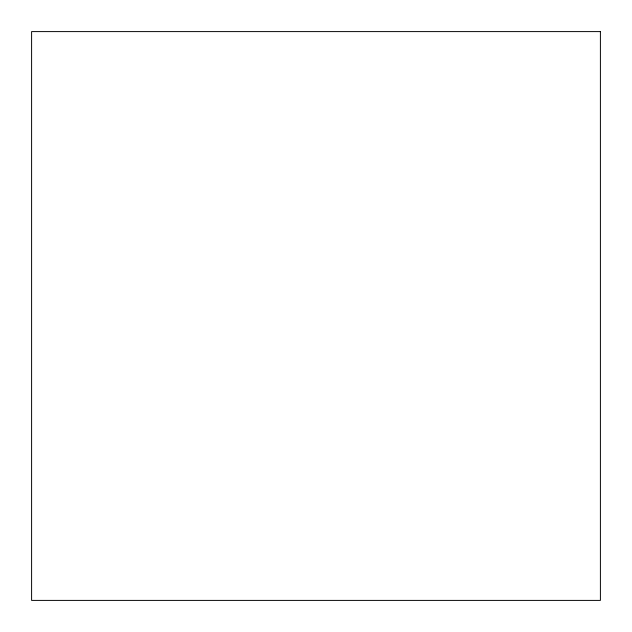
<?xml version="1.0" encoding="UTF-8"?>
<svg xmlns="http://www.w3.org/2000/svg" width="632" height="632" viewBox="0 0 632 632"><rect width="100%" height="100%" fill="white"/><g stroke="black" fill="none" stroke-linecap="round" stroke-linejoin="round"><path stroke-width="0.95" d="M600.4 31.6L31.6 31.6L31.6 600.4L600.4 600.4L600.4 31.6"/></g></svg>
